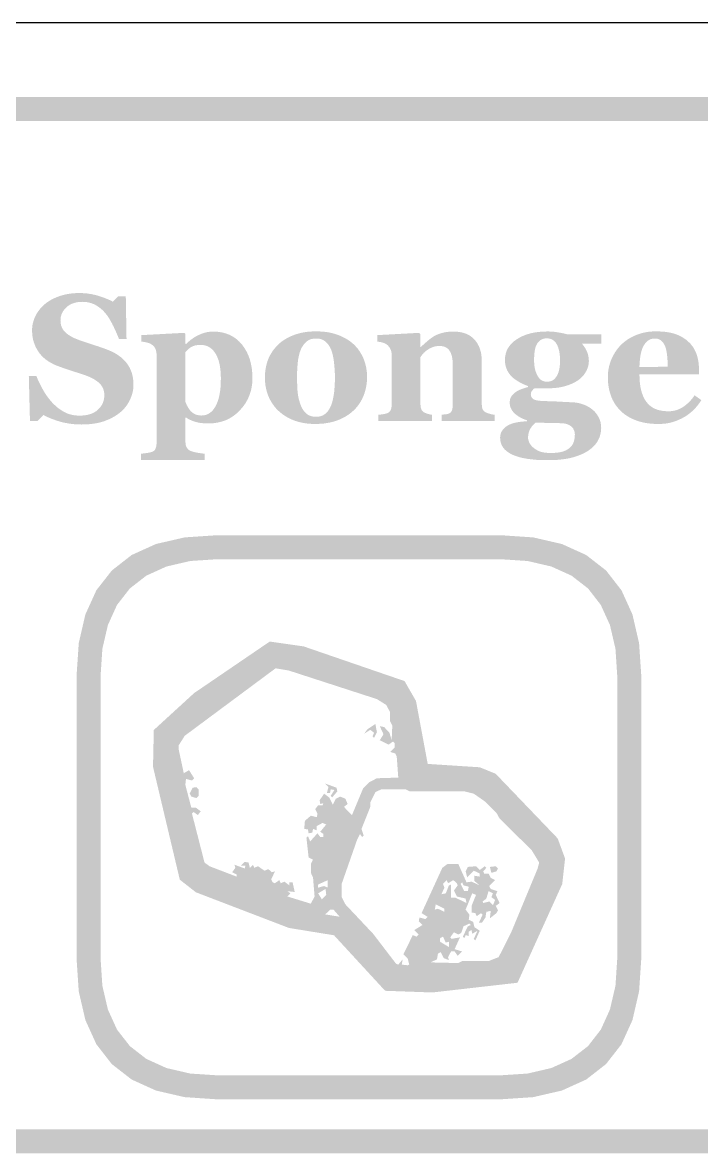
# Model space of a CAD drawing. Header units: millimetres. Extents: x 6 to 441, y 6 to 299.
# Drawn here: x 385.8 to 397.1, y 24.2 to 43.04 of the extents above; entities that cross this region are included whole.
import ezdxf

# ---------------------------------------------------------------- set-up
doc = ezdxf.new("R2010")
doc.units = ezdxf.units.MM
doc.layers.add('CUT', color=1, linetype='Continuous')
doc.layers.add('RASTER', color=7, linetype='Continuous')

msp = doc.modelspace()

# ---------------------------------------------------------------- hatches: boundary and pattern name
at = {"layer": 'RASTER'}
h = msp.add_hatch(color=7, dxfattribs=at)
h.paths.add_polyline_path([(350.2, 39.6), (350.234, 40.116), (350.338, 40.563), (350.509, 40.941), (350.75, 41.25), (351.059, 41.491), (351.438, 41.663), (351.884, 41.766), (352.4, 41.8), (409.6, 41.8), (410.116, 41.766), (410.563, 41.662), (410.941, 41.491), (411.25, 41.25), (411.491, 40.941), (411.663, 40.563), (411.766, 40.116), (411.8, 39.6), (411.8, 26.4), (411.766, 25.884), (411.662, 25.438), (411.491, 25.059), (411.25, 24.75), (410.941, 24.509), (410.563, 24.337), (410.116, 24.234), (409.6, 24.2), (352.4, 24.2), (351.884, 24.234), (351.438, 24.338), (351.059, 24.509), (350.75, 24.75), (350.509, 25.059), (350.338, 25.438), (350.234, 25.884), (350.2, 26.4)])
h.paths.add_polyline_path([(350.6, 39.6), (350.6, 26.4), (350.628, 25.978), (350.713, 25.612), (350.853, 25.303), (351.05, 25.05), (351.303, 24.853), (351.612, 24.713), (351.978, 24.628), (352.4, 24.6), (409.6, 24.6), (410.022, 24.628), (410.388, 24.713), (410.697, 24.853), (410.95, 25.05), (411.147, 25.303), (411.287, 25.612), (411.372, 25.978), (411.4, 26.4), (411.4, 39.6), (411.372, 40.022), (411.287, 40.388), (411.147, 40.697), (410.95, 40.95), (410.697, 41.147), (410.388, 41.287), (410.022, 41.372), (409.6, 41.4), (352.4, 41.4), (351.978, 41.372), (351.612, 41.287), (351.303, 41.147), (351.05, 40.95), (350.853, 40.697), (350.713, 40.388), (350.628, 40.022), (350.6, 39.6)], flags=0)
for points in [[(386.785, 36.344), (386.737, 36.345), (386.691, 36.347), (386.645, 36.351), (386.601, 36.356), (386.557, 36.363), (386.513, 36.371), (386.471, 36.38), (386.429, 36.391), (386.389, 36.403), (386.35, 36.416), (386.313, 36.429), (386.277, 36.442), (386.243, 36.457), (386.211, 36.471), (386.18, 36.487), (386.15, 36.503), (386.049, 36.4), (385.925, 36.4), (385.906, 37.151), (386.032, 37.151), (386.043, 37.125), (386.054, 37.097), (386.067, 37.07), (386.08, 37.042), (386.094, 37.013), (386.109, 36.984), (386.124, 36.955), (386.14, 36.926), (386.157, 36.897), (386.174, 36.868), (386.192, 36.84), (386.211, 36.813), (386.231, 36.787), (386.251, 36.762), (386.271, 36.737), (386.292, 36.713), (386.315, 36.69), (386.338, 36.667), (386.362, 36.645), (386.387, 36.624), (386.412, 36.605), (386.438, 36.587), (386.465, 36.57), (386.492, 36.554), (386.521, 36.539), (386.55, 36.527), (386.581, 36.516), (386.612, 36.508), (386.645, 36.501), (386.679, 36.496), (386.715, 36.493), (386.751, 36.492), (386.799, 36.494), (386.845, 36.498), (386.887, 36.506), (386.927, 36.517), (386.964, 36.53), (386.997, 36.547), (387.028, 36.567), (387.056, 36.59), (387.081, 36.615), (387.103, 36.642), (387.121, 36.67), (387.136, 36.7), (387.148, 36.731), (387.156, 36.764), (387.161, 36.799), (387.163, 36.835), (387.161, 36.865), (387.157, 36.893), (387.15, 36.921), (387.14, 36.947), (387.127, 36.972), (387.112, 36.996), (387.094, 37.018), (387.073, 37.039), (387.048, 37.06), (387.021, 37.079), (386.991, 37.098), (386.958, 37.116), (386.921, 37.134), (386.882, 37.151), (386.839, 37.167), (386.793, 37.182), (386.763, 37.192), (386.733, 37.202), (386.704, 37.211), (386.675, 37.22), (386.647, 37.229), (386.62, 37.238), (386.593, 37.247), (386.567, 37.255), (386.542, 37.264), (386.516, 37.272), (386.491, 37.281), (386.467, 37.29), (386.443, 37.298), (386.419, 37.307), (386.396, 37.316), (386.373, 37.324), (386.322, 37.346), (386.275, 37.371), (386.231, 37.397), (386.19, 37.426), (386.153, 37.457), (386.119, 37.49), (386.089, 37.525), (386.062, 37.563), (386.038, 37.602), (386.017, 37.643), (386, 37.685), (385.985, 37.728), (385.974, 37.771), (385.966, 37.817), (385.962, 37.863), (385.96, 37.91), (385.961, 37.941), (385.963, 37.97), (385.967, 38), (385.973, 38.029), (385.981, 38.059), (385.99, 38.087), (386, 38.116), (386.013, 38.144), (386.027, 38.172), (386.042, 38.199), (386.059, 38.225), (386.078, 38.25), (386.097, 38.275), (386.119, 38.299), (386.142, 38.323), (386.167, 38.345), (386.192, 38.366), (386.218, 38.385), (386.247, 38.404), (386.277, 38.421), (386.309, 38.438), (386.342, 38.453), (386.377, 38.468), (386.414, 38.482), (386.452, 38.494), (386.491, 38.505), (386.531, 38.514), (386.572, 38.521), (386.613, 38.527), (386.655, 38.531), (386.698, 38.533), (386.742, 38.534), (386.785, 38.534), (386.827, 38.531), (386.869, 38.528), (386.91, 38.522), (386.95, 38.516), (386.989, 38.507), (387.028, 38.498), (387.066, 38.487), (387.103, 38.475), (387.137, 38.463), (387.17, 38.451), (387.201, 38.439), (387.229, 38.427), (387.256, 38.415), (387.281, 38.403), (387.303, 38.391), (387.393, 38.479), (387.52, 38.479), (387.532, 37.77), (387.406, 37.77), (387.395, 37.798), (387.383, 37.827), (387.371, 37.856), (387.358, 37.885), (387.345, 37.914), (387.331, 37.944), (387.317, 37.974), (387.302, 38.003), (387.288, 38.032), (387.272, 38.06), (387.257, 38.087), (387.242, 38.113), (387.226, 38.137), (387.21, 38.16), (387.194, 38.181), (387.177, 38.202), (387.159, 38.222), (387.14, 38.242), (387.12, 38.261), (387.1, 38.278), (387.079, 38.295), (387.057, 38.31), (387.035, 38.324), (387.012, 38.337), (386.988, 38.349), (386.963, 38.359), (386.937, 38.368), (386.91, 38.375), (386.882, 38.381), (386.853, 38.385), (386.823, 38.387), (386.792, 38.388), (386.753, 38.386), (386.717, 38.382), (386.681, 38.375), (386.648, 38.365), (386.617, 38.353), (386.587, 38.338), (386.559, 38.319), (386.533, 38.298), (386.51, 38.275), (386.49, 38.251), (386.472, 38.225), (386.458, 38.198), (386.447, 38.17), (386.439, 38.141), (386.435, 38.11), (386.433, 38.077), (386.434, 38.047), (386.439, 38.018), (386.445, 37.99), (386.455, 37.964), (386.467, 37.939), (386.482, 37.916), (386.5, 37.894), (386.52, 37.874), (386.544, 37.854), (386.57, 37.835), (386.599, 37.817), (386.632, 37.799), (386.667, 37.782), (386.706, 37.766), (386.747, 37.75), (386.792, 37.734), (386.819, 37.725), (386.846, 37.716), (386.874, 37.707), (386.901, 37.698), (386.929, 37.689), (386.957, 37.68), (386.985, 37.67), (387.013, 37.661), (387.041, 37.652), (387.068, 37.643), (387.094, 37.634), (387.12, 37.625), (387.144, 37.617), (387.168, 37.608), (387.192, 37.599), (387.214, 37.591), (387.265, 37.569), (387.314, 37.546), (387.359, 37.521), (387.401, 37.493), (387.44, 37.464), (387.475, 37.433), (387.508, 37.4), (387.537, 37.365), (387.563, 37.327), (387.585, 37.288), (387.604, 37.247), (387.62, 37.203), (387.632, 37.157), (387.641, 37.109), (387.646, 37.059), (387.647, 37.006), (387.646, 36.973), (387.644, 36.94), (387.639, 36.907), (387.632, 36.874), (387.623, 36.841), (387.612, 36.809), (387.599, 36.777), (387.584, 36.746), (387.568, 36.715), (387.55, 36.685), (387.531, 36.657), (387.51, 36.63), (387.489, 36.605), (387.465, 36.581), (387.441, 36.558), (387.415, 36.536), (387.385, 36.514), (387.354, 36.493), (387.322, 36.473), (387.288, 36.455), (387.254, 36.437), (387.218, 36.422), (387.181, 36.407), (387.144, 36.394), (387.104, 36.382), (387.063, 36.372), (387.021, 36.364), (386.977, 36.357), (386.931, 36.351), (386.884, 36.347), (386.835, 36.345), (386.785, 36.344)], [(393.658, 36.4), (392.776, 36.4), (392.776, 36.507), (392.783, 36.508), (392.791, 36.508), (392.798, 36.509), (392.807, 36.51), (392.815, 36.511), (392.824, 36.512), (392.834, 36.513), (392.843, 36.514), (392.853, 36.515), (392.862, 36.517), (392.87, 36.518), (392.878, 36.52), (392.885, 36.522), (392.892, 36.524), (392.898, 36.526), (392.903, 36.529), (392.911, 36.533), (392.918, 36.538), (392.924, 36.543), (392.93, 36.549), (392.935, 36.555), (392.94, 36.561), (392.944, 36.568), (392.947, 36.576), (392.95, 36.584), (392.953, 36.593), (392.955, 36.603), (392.957, 36.614), (392.959, 36.626), (392.96, 36.638), (392.96, 36.652), (392.96, 36.667), (392.96, 37.352), (392.96, 37.388), (392.957, 37.422), (392.953, 37.454), (392.947, 37.483), (392.939, 37.51), (392.93, 37.535), (392.918, 37.557), (392.906, 37.577), (392.891, 37.595), (392.875, 37.61), (392.857, 37.623), (392.838, 37.634), (392.817, 37.642), (392.794, 37.648), (392.77, 37.651), (392.744, 37.652), (392.729, 37.652), (392.715, 37.651), (392.701, 37.65), (392.687, 37.648), (392.674, 37.646), (392.66, 37.643), (392.647, 37.639), (392.635, 37.635), (392.622, 37.63), (392.609, 37.625), (392.597, 37.619), (392.585, 37.613), (392.572, 37.607), (392.56, 37.599), (392.548, 37.592), (392.536, 37.584), (392.525, 37.576), (392.515, 37.569), (392.506, 37.561), (392.497, 37.554), (392.489, 37.546), (392.481, 37.539), (392.474, 37.531), (392.468, 37.524), (392.461, 37.516), (392.455, 37.509), (392.449, 37.501), (392.444, 37.495), (392.439, 37.488), (392.434, 37.482), (392.429, 37.475), (392.424, 37.469), (392.424, 36.683), (392.425, 36.67), (392.425, 36.658), (392.426, 36.647), (392.428, 36.636), (392.43, 36.625), (392.433, 36.615), (392.436, 36.606), (392.439, 36.597), (392.443, 36.589), (392.447, 36.581), (392.453, 36.574), (392.458, 36.567), (392.465, 36.561), (392.472, 36.555), (392.479, 36.55), (392.487, 36.545), (392.493, 36.542), (392.5, 36.539), (392.507, 36.536), (392.514, 36.533), (392.521, 36.53), (392.529, 36.527), (392.537, 36.524), (392.546, 36.522), (392.555, 36.519), (392.563, 36.517), (392.572, 36.515), (392.581, 36.513), (392.589, 36.511), (392.598, 36.509), (392.606, 36.508), (392.615, 36.507), (392.615, 36.4), (391.724, 36.4), (391.724, 36.507), (391.733, 36.508), (391.742, 36.509), (391.752, 36.509), (391.761, 36.51), (391.77, 36.511), (391.779, 36.513), (391.789, 36.514), (391.798, 36.515), (391.807, 36.516), (391.816, 36.518), (391.825, 36.519), (391.833, 36.521), (391.84, 36.523), (391.848, 36.525), (391.855, 36.527), (391.862, 36.529), (391.873, 36.533), (391.883, 36.538), (391.893, 36.543), (391.901, 36.549), (391.909, 36.556), (391.916, 36.563), (391.921, 36.571), (391.926, 36.579), (391.93, 36.587), (391.934, 36.597), (391.937, 36.607), (391.939, 36.618), (391.941, 36.629), (391.943, 36.641), (391.944, 36.653), (391.944, 36.667), (391.944, 37.519), (391.943, 37.53), (391.942, 37.542), (391.941, 37.553), (391.938, 37.564), (391.935, 37.575), (391.931, 37.586), (391.926, 37.597), (391.92, 37.608), (391.914, 37.619), (391.908, 37.629), (391.901, 37.639), (391.893, 37.648), (391.885, 37.657), (391.877, 37.665), (391.868, 37.673), (391.859, 37.68), (391.852, 37.685), (391.845, 37.689), (391.837, 37.693), (391.829, 37.696), (391.82, 37.7), (391.812, 37.703), (391.802, 37.707), (391.792, 37.71), (391.782, 37.712), (391.772, 37.715), (391.761, 37.717), (391.75, 37.719), (391.739, 37.721), (391.727, 37.723), (391.716, 37.724), (391.704, 37.726), (391.704, 37.833), (392.402, 37.871), (392.424, 37.849), (392.424, 37.636), (392.43, 37.636), (392.441, 37.646), (392.452, 37.656), (392.463, 37.666), (392.476, 37.677), (392.488, 37.688), (392.502, 37.699), (392.515, 37.712), (392.53, 37.724), (392.544, 37.737), (392.559, 37.749), (392.572, 37.76), (392.586, 37.771), (392.6, 37.781), (392.613, 37.79), (392.626, 37.799), (392.638, 37.808), (392.652, 37.816), (392.667, 37.825), (392.684, 37.833), (392.701, 37.84), (392.719, 37.848), (392.738, 37.855), (392.759, 37.861), (392.78, 37.868), (392.802, 37.874), (392.825, 37.879), (392.848, 37.883), (392.871, 37.886), (392.895, 37.889), (392.919, 37.891), (392.943, 37.892), (392.968, 37.893), (393.026, 37.891), (393.08, 37.884), (393.13, 37.874), (393.177, 37.859), (393.22, 37.84), (393.259, 37.816), (393.294, 37.789), (393.326, 37.757), (393.354, 37.722), (393.378, 37.684), (393.399, 37.643), (393.415, 37.6), (393.429, 37.553), (393.438, 37.504), (393.443, 37.452), (393.445, 37.398), (393.445, 36.68), (393.446, 36.667), (393.446, 36.654), (393.448, 36.642), (393.449, 36.631), (393.452, 36.621), (393.454, 36.611), (393.458, 36.602), (393.461, 36.593), (393.466, 36.586), (393.471, 36.578), (393.477, 36.571), (393.484, 36.564), (393.492, 36.558), (393.501, 36.552), (393.511, 36.547), (393.521, 36.542), (393.528, 36.54), (393.534, 36.537), (393.541, 36.534), (393.548, 36.532), (393.555, 36.529), (393.563, 36.527), (393.571, 36.524), (393.579, 36.522), (393.588, 36.519), (393.597, 36.517), (393.607, 36.515), (393.616, 36.513), (393.626, 36.511), (393.636, 36.509), (393.647, 36.508), (393.658, 36.507)]]:
    msp.add_hatch(color=7, dxfattribs=at).paths.add_polyline_path(points)
h = msp.add_hatch(color=7, dxfattribs=at)
h.paths.add_polyline_path([(389.628, 37.113), (389.625, 37.037), (389.615, 36.964), (389.599, 36.894), (389.576, 36.826), (389.547, 36.761), (389.512, 36.699), (389.47, 36.64), (389.421, 36.583), (389.368, 36.531), (389.311, 36.486), (389.251, 36.448), (389.187, 36.417), (389.12, 36.393), (389.05, 36.376), (388.976, 36.365), (388.898, 36.362), (388.864, 36.362), (388.831, 36.364), (388.8, 36.366), (388.771, 36.369), (388.743, 36.373), (388.717, 36.378), (388.693, 36.384), (388.67, 36.39), (388.648, 36.398), (388.628, 36.406), (388.608, 36.414), (388.59, 36.422), (388.572, 36.431), (388.555, 36.44), (388.54, 36.45), (388.525, 36.46), (388.513, 36.46), (388.513, 36.048), (388.514, 36.036), (388.515, 36.024), (388.516, 36.012), (388.519, 36), (388.522, 35.99), (388.526, 35.979), (388.531, 35.969), (388.536, 35.959), (388.542, 35.95), (388.548, 35.941), (388.555, 35.933), (388.563, 35.926), (388.571, 35.919), (388.58, 35.913), (388.59, 35.908), (388.6, 35.903), (388.61, 35.899), (388.621, 35.896), (388.634, 35.892), (388.647, 35.888), (388.662, 35.884), (388.677, 35.881), (388.694, 35.877), (388.712, 35.874), (388.729, 35.871), (388.746, 35.868), (388.763, 35.866), (388.778, 35.864), (388.793, 35.862), (388.807, 35.86), (388.82, 35.859), (388.833, 35.858), (388.833, 35.75), (387.775, 35.75), (387.775, 35.858), (387.784, 35.859), (387.794, 35.86), (387.805, 35.861), (387.816, 35.862), (387.828, 35.864), (387.841, 35.865), (387.854, 35.867), (387.867, 35.869), (387.881, 35.871), (387.893, 35.873), (387.905, 35.875), (387.916, 35.877), (387.926, 35.879), (387.935, 35.881), (387.943, 35.884), (387.951, 35.886), (387.962, 35.89), (387.972, 35.895), (387.982, 35.901), (387.99, 35.908), (387.998, 35.915), (388.004, 35.923), (388.01, 35.931), (388.014, 35.941), (388.018, 35.951), (388.022, 35.961), (388.025, 35.971), (388.027, 35.982), (388.029, 35.994), (388.03, 36.005), (388.031, 36.017), (388.031, 36.029), (388.031, 37.528), (388.03, 37.54), (388.028, 37.551), (388.026, 37.563), (388.023, 37.573), (388.02, 37.584), (388.017, 37.594), (388.013, 37.604), (388.009, 37.613), (388.004, 37.622), (387.998, 37.631), (387.992, 37.639), (387.985, 37.647), (387.977, 37.655), (387.969, 37.663), (387.96, 37.67), (387.951, 37.677), (387.943, 37.682), (387.935, 37.686), (387.926, 37.691), (387.917, 37.695), (387.907, 37.699), (387.896, 37.702), (387.885, 37.706), (387.873, 37.709), (387.861, 37.712), (387.849, 37.715), (387.837, 37.717), (387.825, 37.719), (387.813, 37.721), (387.801, 37.723), (387.79, 37.724), (387.778, 37.726), (387.778, 37.833), (388.491, 37.871), (388.513, 37.852), (388.513, 37.689), (388.525, 37.686), (388.549, 37.71), (388.575, 37.732), (388.6, 37.754), (388.627, 37.773), (388.654, 37.792), (388.682, 37.809), (388.71, 37.824), (388.74, 37.838), (388.769, 37.851), (388.798, 37.862), (388.828, 37.872), (388.857, 37.879), (388.886, 37.885), (388.915, 37.889), (388.944, 37.892), (388.973, 37.893), (389.047, 37.889), (389.117, 37.879), (389.183, 37.862), (389.245, 37.839), (389.302, 37.809), (389.356, 37.772), (389.406, 37.728), (389.452, 37.678), (389.493, 37.622), (389.529, 37.562), (389.559, 37.498), (389.584, 37.43), (389.603, 37.357), (389.617, 37.28), (389.625, 37.199), (389.628, 37.113)])
h.paths.add_polyline_path([(389.102, 37.108), (389.102, 37.135), (389.101, 37.162), (389.1, 37.189), (389.098, 37.215), (389.096, 37.241), (389.093, 37.267), (389.09, 37.292), (389.086, 37.318), (389.082, 37.342), (389.076, 37.367), (389.07, 37.39), (389.064, 37.413), (389.056, 37.435), (389.048, 37.456), (389.039, 37.477), (389.029, 37.497), (389.019, 37.516), (389.007, 37.535), (388.996, 37.552), (388.983, 37.568), (388.969, 37.583), (388.955, 37.598), (388.94, 37.611), (388.924, 37.623), (388.907, 37.634), (388.89, 37.644), (388.871, 37.652), (388.852, 37.658), (388.831, 37.663), (388.81, 37.667), (388.788, 37.669), (388.765, 37.67), (388.742, 37.67), (388.72, 37.668), (388.699, 37.665), (388.679, 37.662), (388.661, 37.657), (388.644, 37.651), (388.628, 37.645), (388.613, 37.637), (388.599, 37.629), (388.585, 37.619), (388.572, 37.61), (388.559, 37.599), (388.547, 37.588), (388.535, 37.576), (388.524, 37.564), (388.513, 37.551), (388.513, 36.721), (388.516, 36.713), (388.519, 36.705), (388.522, 36.696), (388.526, 36.687), (388.53, 36.678), (388.535, 36.667), (388.541, 36.657), (388.547, 36.645), (388.553, 36.634), (388.559, 36.623), (388.566, 36.613), (388.572, 36.604), (388.578, 36.595), (388.584, 36.586), (388.59, 36.579), (388.597, 36.571), (388.606, 36.562), (388.616, 36.553), (388.626, 36.545), (388.636, 36.537), (388.646, 36.53), (388.657, 36.524), (388.669, 36.518), (388.68, 36.513), (388.692, 36.508), (388.704, 36.504), (388.717, 36.501), (388.729, 36.499), (388.742, 36.496), (388.755, 36.495), (388.769, 36.494), (388.783, 36.494), (388.818, 36.496), (388.852, 36.504), (388.883, 36.516), (388.913, 36.533), (388.941, 36.555), (388.968, 36.582), (388.992, 36.613), (389.015, 36.65), (389.035, 36.691), (389.053, 36.737), (389.068, 36.787), (389.08, 36.842), (389.09, 36.902), (389.097, 36.966), (389.101, 37.034), (389.102, 37.108)], flags=0)
h = msp.add_hatch(color=7, dxfattribs=at)
h.paths.add_polyline_path([(391.313, 37.68), (391.339, 37.654), (391.363, 37.627), (391.387, 37.599), (391.408, 37.569), (391.428, 37.538), (391.446, 37.506), (391.463, 37.473), (391.478, 37.439), (391.491, 37.403), (391.503, 37.367), (391.513, 37.33), (391.521, 37.292), (391.527, 37.254), (391.532, 37.214), (391.534, 37.175), (391.535, 37.134), (391.534, 37.094), (391.532, 37.054), (391.527, 37.015), (391.521, 36.976), (391.513, 36.938), (391.503, 36.9), (391.492, 36.863), (391.479, 36.827), (391.464, 36.792), (391.447, 36.757), (391.429, 36.725), (391.409, 36.693), (391.388, 36.663), (391.365, 36.634), (391.34, 36.606), (391.314, 36.58), (391.284, 36.554), (391.253, 36.528), (391.221, 36.505), (391.187, 36.483), (391.152, 36.463), (391.115, 36.444), (391.077, 36.427), (391.038, 36.412), (390.997, 36.398), (390.955, 36.386), (390.911, 36.376), (390.866, 36.368), (390.819, 36.361), (390.771, 36.357), (390.722, 36.354), (390.671, 36.353), (390.627, 36.354), (390.583, 36.356), (390.541, 36.36), (390.499, 36.366), (390.459, 36.373), (390.419, 36.382), (390.38, 36.392), (390.342, 36.404), (390.305, 36.418), (390.269, 36.433), (390.234, 36.45), (390.201, 36.468), (390.168, 36.489), (390.136, 36.51), (390.106, 36.533), (390.076, 36.558), (390.049, 36.583), (390.023, 36.61), (389.999, 36.638), (389.977, 36.668), (389.955, 36.699), (389.936, 36.731), (389.917, 36.765), (389.9, 36.801), (389.885, 36.837), (389.872, 36.875), (389.861, 36.914), (389.852, 36.954), (389.845, 36.994), (389.84, 37.036), (389.837, 37.079), (389.836, 37.124), (389.837, 37.167), (389.839, 37.209), (389.844, 37.25), (389.85, 37.29), (389.858, 37.328), (389.868, 37.365), (389.879, 37.402), (389.892, 37.436), (389.907, 37.47), (389.924, 37.503), (389.943, 37.535), (389.963, 37.566), (389.985, 37.596), (390.009, 37.625), (390.034, 37.653), (390.062, 37.68), (390.089, 37.705), (390.119, 37.729), (390.15, 37.751), (390.183, 37.771), (390.217, 37.79), (390.253, 37.808), (390.29, 37.824), (390.329, 37.839), (390.369, 37.852), (390.411, 37.864), (390.453, 37.874), (390.497, 37.882), (390.542, 37.888), (390.588, 37.892), (390.636, 37.895), (390.684, 37.896), (390.735, 37.895), (390.784, 37.892), (390.831, 37.888), (390.877, 37.882), (390.921, 37.874), (390.964, 37.864), (391.005, 37.852), (391.045, 37.839), (391.083, 37.824), (391.12, 37.808), (391.156, 37.79), (391.19, 37.771), (391.223, 37.751), (391.254, 37.729), (391.284, 37.705), (391.313, 37.68)])
h.paths.add_polyline_path([(390.938, 36.665), (390.945, 36.686), (390.953, 36.708), (390.959, 36.732), (390.966, 36.756), (390.971, 36.781), (390.976, 36.808), (390.981, 36.836), (390.985, 36.864), (390.989, 36.894), (390.992, 36.925), (390.994, 36.958), (390.997, 36.991), (390.998, 37.026), (391, 37.062), (391, 37.099), (391, 37.137), (391, 37.163), (391, 37.19), (390.998, 37.218), (390.997, 37.247), (390.995, 37.276), (390.992, 37.307), (390.989, 37.339), (390.986, 37.371), (390.982, 37.403), (390.978, 37.434), (390.973, 37.462), (390.968, 37.489), (390.962, 37.514), (390.956, 37.538), (390.949, 37.559), (390.942, 37.579), (390.933, 37.602), (390.923, 37.623), (390.912, 37.643), (390.9, 37.662), (390.887, 37.679), (390.874, 37.695), (390.86, 37.71), (390.844, 37.724), (390.828, 37.737), (390.811, 37.747), (390.793, 37.756), (390.774, 37.764), (390.754, 37.77), (390.733, 37.774), (390.71, 37.776), (390.687, 37.777), (390.662, 37.776), (390.638, 37.773), (390.615, 37.769), (390.593, 37.763), (390.573, 37.755), (390.554, 37.745), (390.537, 37.733), (390.521, 37.72), (390.506, 37.705), (390.491, 37.689), (390.478, 37.672), (390.466, 37.654), (390.454, 37.635), (390.443, 37.615), (390.434, 37.594), (390.425, 37.572), (390.417, 37.551), (390.411, 37.528), (390.404, 37.505), (390.399, 37.481), (390.394, 37.456), (390.389, 37.431), (390.386, 37.404), (390.382, 37.376), (390.38, 37.348), (390.377, 37.32), (390.375, 37.291), (390.374, 37.262), (390.372, 37.233), (390.371, 37.203), (390.371, 37.173), (390.371, 37.143), (390.371, 37.104), (390.371, 37.066), (390.372, 37.031), (390.373, 36.997), (390.375, 36.965), (390.376, 36.934), (390.378, 36.905), (390.381, 36.878), (390.384, 36.852), (390.388, 36.826), (390.393, 36.8), (390.398, 36.773), (390.405, 36.747), (390.413, 36.721), (390.421, 36.694), (390.431, 36.668), (390.44, 36.646), (390.449, 36.625), (390.46, 36.605), (390.472, 36.587), (390.484, 36.569), (390.498, 36.553), (390.512, 36.538), (390.527, 36.525), (390.544, 36.512), (390.561, 36.501), (390.579, 36.492), (390.599, 36.485), (390.619, 36.479), (390.641, 36.475), (390.663, 36.473), (390.687, 36.472), (390.709, 36.473), (390.729, 36.475), (390.749, 36.479), (390.769, 36.484), (390.787, 36.491), (390.805, 36.499), (390.822, 36.509), (390.838, 36.521), (390.853, 36.534), (390.868, 36.548), (390.881, 36.564), (390.894, 36.581), (390.906, 36.6), (390.918, 36.62), (390.928, 36.642), (390.938, 36.665)], flags=0)
h = msp.add_hatch(color=7, dxfattribs=at)
h.paths.add_polyline_path([(395.435, 37.689), (395.112, 37.689), (395.126, 37.673), (395.139, 37.656), (395.151, 37.64), (395.162, 37.623), (395.173, 37.606), (395.182, 37.588), (395.19, 37.571), (395.198, 37.553), (395.205, 37.535), (395.21, 37.517), (395.215, 37.498), (395.219, 37.48), (395.223, 37.461), (395.225, 37.442), (395.226, 37.423), (395.227, 37.403), (395.226, 37.378), (395.223, 37.354), (395.219, 37.329), (395.213, 37.305), (395.205, 37.282), (395.196, 37.259), (395.185, 37.236), (395.172, 37.214), (395.158, 37.192), (395.143, 37.171), (395.127, 37.152), (395.11, 37.133), (395.091, 37.116), (395.072, 37.099), (395.052, 37.084), (395.03, 37.069), (395.007, 37.056), (394.984, 37.042), (394.959, 37.03), (394.933, 37.019), (394.907, 37.008), (394.879, 36.998), (394.85, 36.989), (394.821, 36.98), (394.79, 36.973), (394.759, 36.966), (394.728, 36.96), (394.696, 36.956), (394.663, 36.952), (394.629, 36.95), (394.595, 36.948), (394.56, 36.948), (394.321, 36.948), (394.317, 36.944), (394.312, 36.94), (394.308, 36.936), (394.303, 36.931), (394.298, 36.925), (394.293, 36.919), (394.288, 36.913), (394.282, 36.906), (394.277, 36.899), (394.273, 36.892), (394.27, 36.885), (394.267, 36.878), (394.264, 36.871), (394.263, 36.864), (394.262, 36.858), (394.261, 36.851), (394.262, 36.836), (394.264, 36.821), (394.268, 36.808), (394.274, 36.797), (394.281, 36.786), (394.29, 36.777), (394.3, 36.769), (394.313, 36.762), (394.327, 36.756), (394.343, 36.751), (394.363, 36.746), (394.385, 36.742), (394.409, 36.739), (394.436, 36.737), (394.466, 36.735), (394.499, 36.734), (394.532, 36.733), (394.565, 36.732), (394.599, 36.731), (394.633, 36.73), (394.666, 36.728), (394.7, 36.727), (394.734, 36.725), (394.768, 36.723), (394.801, 36.721), (394.831, 36.719), (394.859, 36.718), (394.885, 36.717), (394.908, 36.716), (394.929, 36.715), (394.947, 36.714), (394.963, 36.713), (394.984, 36.712), (395.005, 36.71), (395.026, 36.707), (395.047, 36.703), (395.069, 36.698), (395.09, 36.692), (395.11, 36.686), (395.131, 36.679), (395.152, 36.671), (395.172, 36.663), (395.191, 36.654), (395.209, 36.644), (395.227, 36.634), (395.244, 36.624), (395.261, 36.612), (395.276, 36.601), (395.293, 36.587), (395.309, 36.573), (395.324, 36.558), (395.338, 36.542), (395.351, 36.525), (395.364, 36.508), (395.376, 36.489), (395.388, 36.47), (395.398, 36.449), (395.407, 36.428), (395.414, 36.406), (395.421, 36.384), (395.425, 36.36), (395.429, 36.336), (395.431, 36.311), (395.432, 36.286), (395.431, 36.258), (395.428, 36.231), (395.424, 36.204), (395.418, 36.178), (395.411, 36.152), (395.402, 36.126), (395.391, 36.101), (395.378, 36.076), (395.364, 36.052), (395.348, 36.029), (395.33, 36.006), (395.311, 35.985), (395.289, 35.964), (395.266, 35.944), (395.241, 35.925), (395.215, 35.906), (395.185, 35.888), (395.154, 35.871), (395.122, 35.855), (395.088, 35.84), (395.052, 35.826), (395.015, 35.813), (394.977, 35.801), (394.937, 35.791), (394.896, 35.781), (394.852, 35.773), (394.805, 35.766), (394.756, 35.76), (394.705, 35.755), (394.651, 35.752), (394.595, 35.75), (394.537, 35.75), (394.443, 35.751), (394.356, 35.755), (394.274, 35.763), (394.198, 35.773), (394.127, 35.786), (394.063, 35.802), (394.004, 35.821), (393.951, 35.843), (393.904, 35.868), (393.863, 35.896), (393.828, 35.927), (393.8, 35.961), (393.778, 35.997), (393.763, 36.037), (393.753, 36.079), (393.75, 36.125), (393.752, 36.153), (393.757, 36.18), (393.765, 36.206), (393.777, 36.23), (393.792, 36.253), (393.811, 36.275), (393.833, 36.296), (393.858, 36.315), (393.887, 36.333), (393.92, 36.348), (393.957, 36.362), (393.997, 36.373), (394.041, 36.382), (394.089, 36.389), (394.14, 36.394), (394.195, 36.397), (394.195, 36.415), (394.163, 36.426), (394.132, 36.439), (394.103, 36.453), (394.075, 36.468), (394.05, 36.483), (394.027, 36.5), (394.005, 36.517), (393.985, 36.535), (393.967, 36.555), (393.952, 36.575), (393.939, 36.595), (393.929, 36.617), (393.92, 36.639), (393.914, 36.662), (393.911, 36.686), (393.91, 36.711), (393.91, 36.726), (393.912, 36.74), (393.914, 36.754), (393.917, 36.767), (393.921, 36.78), (393.927, 36.792), (393.933, 36.804), (393.94, 36.815), (393.947, 36.825), (393.956, 36.835), (393.965, 36.845), (393.974, 36.854), (393.984, 36.864), (393.994, 36.873), (394.005, 36.881), (394.017, 36.889), (394.027, 36.896), (394.038, 36.903), (394.05, 36.909), (394.062, 36.915), (394.075, 36.921), (394.088, 36.926), (394.102, 36.932), (394.116, 36.937), (394.131, 36.942), (394.144, 36.946), (394.157, 36.951), (394.17, 36.955), (394.182, 36.958), (394.193, 36.962), (394.204, 36.965), (394.214, 36.968), (394.214, 36.984), (394.167, 37.003), (394.122, 37.023), (394.081, 37.044), (394.043, 37.066), (394.008, 37.089), (393.977, 37.112), (393.948, 37.137), (393.924, 37.163), (393.902, 37.19), (393.883, 37.219), (393.867, 37.249), (393.854, 37.28), (393.844, 37.313), (393.836, 37.348), (393.832, 37.384), (393.831, 37.421), (393.834, 37.473), (393.843, 37.523), (393.858, 37.57), (393.88, 37.615), (393.908, 37.656), (393.942, 37.695), (393.983, 37.732), (394.029, 37.765), (394.08, 37.795), (394.135, 37.822), (394.193, 37.844), (394.254, 37.862), (394.319, 37.876), (394.387, 37.886), (394.458, 37.892), (394.532, 37.894), (394.557, 37.894), (394.582, 37.893), (394.606, 37.892), (394.63, 37.89), (394.654, 37.888), (394.678, 37.885), (394.701, 37.881), (394.725, 37.877), (394.747, 37.873), (394.769, 37.869), (394.788, 37.865), (394.807, 37.861), (394.824, 37.858), (394.839, 37.854), (394.853, 37.851), (394.866, 37.847), (395.435, 37.847)])
h.paths.add_polyline_path([(394.748, 37.409), (394.747, 37.451), (394.744, 37.49), (394.74, 37.528), (394.734, 37.563), (394.726, 37.595), (394.717, 37.626), (394.706, 37.654), (394.693, 37.68), (394.679, 37.704), (394.663, 37.724), (394.644, 37.741), (394.625, 37.755), (394.603, 37.766), (394.579, 37.774), (394.554, 37.778), (394.526, 37.78), (394.512, 37.779), (394.499, 37.778), (394.486, 37.776), (394.473, 37.773), (394.461, 37.769), (394.449, 37.765), (394.438, 37.759), (394.427, 37.753), (394.416, 37.746), (394.407, 37.738), (394.397, 37.729), (394.388, 37.72), (394.38, 37.709), (394.372, 37.699), (394.365, 37.687), (394.358, 37.674), (394.352, 37.662), (394.346, 37.648), (394.341, 37.635), (394.337, 37.62), (394.333, 37.606), (394.33, 37.59), (394.327, 37.574), (394.324, 37.558), (394.322, 37.541), (394.32, 37.524), (394.319, 37.507), (394.318, 37.49), (394.317, 37.473), (394.316, 37.456), (394.316, 37.439), (394.315, 37.421), (394.316, 37.382), (394.319, 37.345), (394.323, 37.309), (394.329, 37.276), (394.337, 37.244), (394.347, 37.214), (394.358, 37.185), (394.371, 37.159), (394.386, 37.135), (394.402, 37.114), (394.419, 37.096), (394.438, 37.082), (394.459, 37.071), (394.481, 37.063), (394.504, 37.058), (394.529, 37.056), (394.555, 37.058), (394.579, 37.062), (394.601, 37.069), (394.622, 37.079), (394.642, 37.092), (394.66, 37.108), (394.676, 37.127), (394.691, 37.149), (394.704, 37.173), (394.716, 37.199), (394.726, 37.228), (394.733, 37.26), (394.74, 37.294), (394.744, 37.33), (394.747, 37.368), (394.748, 37.409)], flags=0)
h.paths.add_polyline_path([(394.994, 36.179), (394.993, 36.191), (394.992, 36.204), (394.99, 36.216), (394.987, 36.228), (394.983, 36.241), (394.978, 36.253), (394.972, 36.265), (394.966, 36.278), (394.958, 36.29), (394.948, 36.301), (394.935, 36.312), (394.921, 36.322), (394.904, 36.332), (394.885, 36.341), (394.864, 36.35), (394.841, 36.358), (394.827, 36.36), (394.811, 36.362), (394.792, 36.363), (394.772, 36.365), (394.749, 36.366), (394.724, 36.367), (394.697, 36.368), (394.668, 36.369), (394.636, 36.37), (394.602, 36.371), (394.564, 36.371), (394.524, 36.371), (394.481, 36.372), (394.436, 36.372), (394.387, 36.372), (394.336, 36.372), (394.323, 36.361), (394.311, 36.349), (394.3, 36.337), (394.289, 36.324), (394.278, 36.311), (394.269, 36.297), (394.259, 36.283), (394.25, 36.268), (394.242, 36.253), (394.235, 36.237), (394.229, 36.22), (394.224, 36.202), (394.221, 36.183), (394.218, 36.164), (394.216, 36.144), (394.216, 36.123), (394.216, 36.114), (394.217, 36.104), (394.219, 36.095), (394.221, 36.085), (394.224, 36.075), (394.227, 36.064), (394.232, 36.053), (394.236, 36.043), (394.242, 36.032), (394.248, 36.021), (394.255, 36.01), (394.263, 36), (394.271, 35.99), (394.28, 35.98), (394.29, 35.97), (394.301, 35.961), (394.314, 35.95), (394.327, 35.94), (394.341, 35.931), (394.355, 35.923), (394.369, 35.915), (394.384, 35.907), (394.399, 35.9), (394.415, 35.894), (394.432, 35.888), (394.451, 35.883), (394.471, 35.879), (394.494, 35.876), (394.519, 35.873), (394.546, 35.871), (394.575, 35.87), (394.605, 35.87), (394.651, 35.871), (394.694, 35.874), (394.735, 35.88), (394.772, 35.888), (394.807, 35.898), (394.839, 35.911), (394.868, 35.926), (394.894, 35.943), (394.917, 35.963), (394.938, 35.985), (394.955, 36.01), (394.969, 36.039), (394.98, 36.069), (394.987, 36.103), (394.992, 36.14), (394.994, 36.179)], flags=0)
h = msp.add_hatch(color=7, dxfattribs=at)
h.paths.add_polyline_path([(397.099, 36.75), (397.085, 36.729), (397.072, 36.709), (397.057, 36.689), (397.042, 36.669), (397.026, 36.649), (397.01, 36.63), (396.993, 36.611), (396.975, 36.593), (396.956, 36.574), (396.937, 36.557), (396.918, 36.54), (396.897, 36.524), (396.876, 36.508), (396.855, 36.494), (396.833, 36.479), (396.81, 36.466), (396.785, 36.452), (396.761, 36.44), (396.736, 36.428), (396.711, 36.417), (396.687, 36.407), (396.662, 36.398), (396.637, 36.389), (396.612, 36.382), (396.586, 36.375), (396.56, 36.369), (396.532, 36.364), (396.504, 36.36), (396.474, 36.357), (396.444, 36.355), (396.413, 36.354), (396.381, 36.353), (396.328, 36.354), (396.276, 36.357), (396.227, 36.362), (396.179, 36.369), (396.133, 36.377), (396.089, 36.388), (396.047, 36.4), (396.007, 36.415), (395.968, 36.431), (395.931, 36.448), (395.896, 36.467), (395.863, 36.487), (395.831, 36.508), (395.801, 36.531), (395.773, 36.555), (395.747, 36.58), (395.722, 36.607), (395.699, 36.635), (395.677, 36.663), (395.657, 36.694), (395.639, 36.725), (395.622, 36.757), (395.607, 36.791), (395.594, 36.826), (395.582, 36.861), (395.571, 36.898), (395.563, 36.935), (395.556, 36.973), (395.55, 37.012), (395.546, 37.051), (395.544, 37.091), (395.543, 37.132), (395.544, 37.17), (395.546, 37.206), (395.551, 37.243), (395.557, 37.279), (395.564, 37.314), (395.574, 37.35), (395.585, 37.384), (395.598, 37.419), (395.612, 37.453), (395.628, 37.485), (395.646, 37.517), (395.664, 37.548), (395.685, 37.578), (395.706, 37.607), (395.729, 37.635), (395.754, 37.663), (395.78, 37.688), (395.807, 37.712), (395.836, 37.735), (395.867, 37.757), (395.899, 37.777), (395.933, 37.796), (395.968, 37.814), (396.005, 37.831), (396.044, 37.846), (396.083, 37.859), (396.124, 37.87), (396.166, 37.879), (396.209, 37.887), (396.253, 37.892), (396.298, 37.895), (396.344, 37.896), (396.394, 37.895), (396.442, 37.892), (396.488, 37.889), (396.531, 37.883), (396.572, 37.876), (396.611, 37.868), (396.647, 37.857), (396.681, 37.846), (396.713, 37.833), (396.744, 37.819), (396.774, 37.803), (396.802, 37.786), (396.828, 37.769), (396.853, 37.75), (396.877, 37.729), (396.899, 37.708), (396.92, 37.687), (396.938, 37.664), (396.956, 37.641), (396.972, 37.617), (396.986, 37.592), (396.999, 37.566), (397.011, 37.539), (397.021, 37.511), (397.03, 37.483), (397.038, 37.454), (397.044, 37.424), (397.05, 37.395), (397.054, 37.365), (397.057, 37.335), (397.058, 37.304), (397.059, 37.273), (397.059, 37.178), (396.069, 37.178), (396.071, 37.105), (396.076, 37.037), (396.085, 36.973), (396.098, 36.913), (396.114, 36.859), (396.134, 36.808), (396.157, 36.762), (396.185, 36.721), (396.216, 36.684), (396.251, 36.652), (396.291, 36.625), (396.334, 36.603), (396.382, 36.586), (396.435, 36.574), (396.491, 36.567), (396.552, 36.564), (396.586, 36.565), (396.619, 36.569), (396.652, 36.575), (396.683, 36.583), (396.713, 36.594), (396.743, 36.606), (396.772, 36.622), (396.8, 36.64), (396.827, 36.659), (396.853, 36.68), (396.878, 36.702), (396.902, 36.725), (396.925, 36.75), (396.946, 36.775), (396.967, 36.802), (396.987, 36.831)])
h.paths.add_polyline_path([(396.539, 37.307), (396.539, 37.329), (396.539, 37.351), (396.538, 37.373), (396.537, 37.396), (396.536, 37.418), (396.534, 37.441), (396.532, 37.464), (396.53, 37.487), (396.528, 37.509), (396.525, 37.531), (396.522, 37.551), (396.518, 37.571), (396.514, 37.589), (396.51, 37.606), (396.505, 37.623), (396.5, 37.638), (396.493, 37.654), (396.486, 37.67), (396.478, 37.685), (396.47, 37.698), (396.461, 37.711), (396.452, 37.722), (396.442, 37.732), (396.431, 37.742), (396.42, 37.75), (396.408, 37.757), (396.396, 37.763), (396.383, 37.768), (396.369, 37.772), (396.354, 37.775), (396.338, 37.776), (396.322, 37.777), (396.295, 37.775), (396.269, 37.77), (396.244, 37.761), (396.221, 37.748), (396.199, 37.732), (396.179, 37.713), (396.16, 37.689), (396.142, 37.663), (396.126, 37.632), (396.112, 37.597), (396.1, 37.558), (396.09, 37.515), (396.082, 37.468), (396.076, 37.416), (396.071, 37.361), (396.069, 37.301)], flags=0)
h = msp.add_hatch(color=7, dxfattribs=at)
h.paths.add_polyline_path([(386.7, 32.15), (386.737, 32.701), (386.847, 33.178), (387.03, 33.582), (387.288, 33.912), (387.618, 34.17), (388.022, 34.353), (388.499, 34.463), (389.05, 34.5), (393.75, 34.5), (394.301, 34.463), (394.778, 34.353), (395.182, 34.17), (395.513, 33.912), (395.77, 33.582), (395.953, 33.178), (396.063, 32.701), (396.1, 32.15), (396.1, 27.45), (396.063, 26.899), (395.953, 26.422), (395.77, 26.018), (395.513, 25.688), (395.182, 25.43), (394.778, 25.247), (394.301, 25.137), (393.75, 25.1), (389.05, 25.1), (388.499, 25.137), (388.022, 25.247), (387.618, 25.43), (387.287, 25.688), (387.03, 26.018), (386.847, 26.422), (386.737, 26.899), (386.7, 27.45)])
h.paths.add_polyline_path([(387.1, 32.15), (387.1, 27.45), (387.13, 26.993), (387.222, 26.597), (387.374, 26.262), (387.588, 25.987), (387.862, 25.774), (388.197, 25.622), (388.593, 25.53), (389.05, 25.5), (393.75, 25.5), (394.207, 25.53), (394.603, 25.622), (394.938, 25.774), (395.213, 25.987), (395.426, 26.262), (395.578, 26.597), (395.67, 26.993), (395.7, 27.45), (395.7, 32.15), (395.67, 32.607), (395.578, 33.003), (395.426, 33.338), (395.213, 33.613), (394.938, 33.826), (394.603, 33.978), (394.207, 34.07), (393.75, 34.1), (389.05, 34.1), (388.593, 34.07), (388.197, 33.978), (387.862, 33.826), (387.588, 33.613), (387.374, 33.338), (387.222, 33.003), (387.13, 32.607), (387.1, 32.15)], flags=0)
h = msp.add_hatch(color=7, dxfattribs=at)
h.paths.add_polyline_path([(389.916, 32.728), (390.48, 32.647), (392.16, 32.069), (392.35, 31.737), (392.545, 30.689), (393.41, 30.633), (393.675, 30.526), (394.708, 29.448), (394.831, 29.113), (394.784, 28.688), (394.04, 27.043), (392.622, 26.881), (391.836, 26.909), (390.985, 27.834), (390.235, 27.956), (388.687, 28.55), (388.419, 28.76), (387.973, 30.641), (387.986, 31.254), (388.657, 31.869)])
h.paths.add_polyline_path([(389.994, 32.393), (388.856, 31.618), (388.303, 31.111), (388.294, 30.676), (388.705, 28.943), (388.847, 28.831), (390.319, 28.267), (391.146, 28.132), (391.981, 27.224), (392.609, 27.201), (393.823, 27.34), (394.471, 28.773), (394.505, 29.073), (394.43, 29.274), (393.491, 30.255), (393.338, 30.317), (392.276, 30.386), (392.045, 31.625), (391.942, 31.806), (390.405, 32.335), (389.994, 32.393)], flags=0)
h = msp.add_hatch(color=7, dxfattribs=at)
h.paths.add_polyline_path([(390.024, 32.491), (390.087, 32.502), (390.6, 32.355), (391.809, 31.952), (392.004, 31.853), (392.139, 31.586), (392.311, 30.439), (393.312, 30.413), (393.47, 30.351), (393.763, 30.094), (393.887, 29.925), (394.422, 29.398), (394.532, 29.251), (394.595, 29.13), (394.595, 28.91), (393.873, 27.25), (393.605, 27.188), (392.726, 27.151), (392.652, 27.114), (391.993, 27.114), (391.725, 27.36), (391.674, 27.455), (391.505, 27.616), (391.454, 27.712), (390.977, 28.261), (390.919, 28.261), (390.867, 28.203), (390.673, 28.104), (390.453, 28.141), (388.914, 28.727), (388.72, 28.826), (388.646, 28.899), (388.547, 29.167), (388.327, 30.266), (388.218, 30.633), (388.181, 31.036), (388.28, 31.23), (388.39, 31.34), (389.709, 32.33)])
h.paths.add_polyline_path([(390.013, 32.282), (388.5, 31.157), (388.401, 30.999), (388.401, 30.926), (388.485, 30.534), (388.573, 30.585), (388.657, 30.45), (388.621, 30.413), (388.522, 30.439), (388.511, 30.34), (388.61, 29.962), (388.683, 29.962), (388.767, 29.9), (388.72, 29.837), (388.646, 29.889), (388.621, 29.863), (388.83, 29.046), (388.914, 28.984), (389.365, 28.811), (389.365, 28.848), (389.291, 28.885), (389.343, 28.958), (389.328, 29.009), (389.5, 28.947), (389.511, 28.995), (389.438, 28.995), (389.5, 29.057), (389.563, 29.046), (389.585, 28.958), (389.636, 29.009), (389.658, 28.958), (389.72, 28.984), (389.83, 28.91), (389.892, 28.936), (389.951, 28.885), (390.002, 28.899), (389.94, 28.764), (389.966, 28.716), (390.002, 28.701), (390.076, 28.753), (390.098, 28.701), (390.16, 28.727), (390.244, 28.665), (390.244, 28.716), (390.296, 28.716), (390.332, 28.555), (390.208, 28.569), (390.259, 28.533), (390.208, 28.481), (390.6, 28.36), (390.662, 28.481), (390.636, 28.8), (390.6, 28.874), (390.6, 29.02), (390.636, 29.093), (390.563, 29.13), (390.526, 29.46), (390.552, 29.486), (390.589, 29.398), (390.71, 29.533), (390.757, 29.471), (390.809, 29.471), (390.809, 29.522), (390.757, 29.559), (390.856, 29.68), (390.794, 29.706), (390.699, 29.654), (390.699, 29.581), (390.636, 29.607), (390.625, 29.544), (390.563, 29.533), (390.552, 29.596), (390.49, 29.607), (390.501, 29.742), (390.6, 29.826), (390.699, 29.801), (390.71, 29.863), (390.673, 29.936), (390.721, 29.999), (390.794, 29.999), (390.809, 30.035), (390.757, 30.021), (390.746, 30.083), (390.82, 30.193), (390.904, 30.131), (390.966, 30.01), (391.014, 30.109), (391.087, 30.145), (391.175, 30.109), (391.212, 30.021), (391.15, 29.973), (391.285, 29.837), (391.468, 30.277), (391.578, 30.387), (391.699, 30.45), (392.055, 30.461), (392.029, 30.816), (392.004, 30.864), (391.919, 30.889), (391.993, 30.963), (391.993, 31.036), (391.967, 31.062), (391.894, 31.01), (391.747, 31.084), (391.809, 31.183), (391.747, 31.318), (391.82, 31.303), (391.908, 31.208), (391.945, 31.084), (391.956, 31.329), (391.919, 31.402), (391.919, 31.549), (391.857, 31.67), (391.699, 31.769), (390.233, 32.245)], flags=0)
h.paths.add_polyline_path([(391.674, 31.355), (391.699, 31.219), (391.652, 31.12), (391.626, 31.146), (391.652, 31.208), (391.589, 31.256), (391.49, 31.194), (391.542, 31.267)], flags=0)
h.paths.add_polyline_path([(390.831, 30.365), (391.029, 30.292), (391.04, 30.23), (390.955, 30.131), (390.93, 30.156), (390.992, 30.255), (390.93, 30.266), (390.919, 30.204), (390.867, 30.204), (390.893, 30.303)], flags=0)
h.paths.add_polyline_path([(388.632, 30.292), (388.694, 30.303), (388.731, 30.266), (388.731, 30.156), (388.694, 30.12), (388.61, 30.145), (388.584, 30.193)], flags=0)
h.paths.add_polyline_path([(391.773, 30.266), (391.674, 30.219), (391.589, 30.046), (391.589, 29.973), (391.443, 29.607), (391.479, 29.497), (391.454, 29.471), (391.417, 29.522), (391.369, 29.423), (391.113, 28.69), (391.113, 28.47), (391.175, 28.349), (391.637, 27.858), (392.018, 27.36), (392.055, 27.345), (392.128, 27.433), (392.113, 27.345), (392.212, 27.334), (392.238, 27.345), (392.212, 27.444), (392.139, 27.517), (392.297, 27.836), (392.359, 27.811), (392.396, 27.847), (392.322, 27.921), (392.458, 28.005), (392.396, 28.067), (392.407, 28.13), (392.506, 28.104), (392.542, 28.141), (392.443, 28.203), (392.788, 28.958), (392.872, 29.02), (393.055, 29.02), (393.191, 28.716), (393.275, 28.727), (393.411, 28.665), (393.323, 28.738), (393.323, 28.826), (393.411, 28.811), (393.411, 28.863), (393.312, 28.91), (393.202, 28.8), (393.176, 28.899), (393.213, 28.973), (393.349, 28.984), (393.411, 28.921), (393.495, 28.984), (393.521, 28.958), (393.47, 28.899), (393.484, 28.863), (393.557, 28.863), (393.594, 28.789), (393.667, 28.753), (393.568, 28.654), (393.594, 28.606), (393.704, 28.569), (393.678, 28.507), (393.741, 28.371), (393.678, 28.324), (393.715, 28.25), (393.689, 28.203), (393.579, 28.115), (393.594, 28.24), (393.521, 28.225), (393.506, 28.13), (393.448, 28.042), (393.396, 28.042), (393.459, 28.177), (393.433, 28.203), (393.36, 28.152), (393.338, 28.203), (393.275, 28.214), (393.275, 28.324), (393.349, 28.507), (393.286, 28.533), (393.176, 28.261), (393.239, 28.177), (393.228, 28.093), (393.301, 28.056), (393.323, 27.968), (393.411, 27.91), (393.338, 27.748), (393.312, 27.774), (393.374, 27.91), (393.286, 27.858), (393.275, 27.921), (393.228, 27.895), (393.228, 27.822), (393.176, 27.836), (393.154, 27.785), (393.129, 27.811), (393.213, 27.983), (393.264, 28.005), (393.239, 28.031), (393.14, 27.983), (393.103, 27.873), (393.055, 27.847), (392.982, 27.884), (392.92, 27.8), (392.945, 27.774), (393.081, 27.8), (392.993, 27.602), (393.118, 27.565), (393.044, 27.492), (392.993, 27.565), (392.934, 27.565), (392.883, 27.47), (392.898, 27.419), (392.81, 27.455), (392.762, 27.554), (392.715, 27.528), (392.7, 27.433), (392.59, 27.382), (393.055, 27.371), (393.129, 27.408), (393.568, 27.408), (393.726, 27.47), (393.935, 27.884), (394.375, 28.947), (394.4, 29.046), (394.276, 29.251), (393.741, 29.779), (393.689, 29.874), (393.506, 30.057), (393.312, 30.193), (393.165, 30.23), (392.249, 30.23), (392.176, 30.266)], flags=0)
h.paths.add_polyline_path([(393.579, 28.973), (393.678, 28.984), (393.715, 28.947), (393.689, 28.899), (393.605, 28.874)], flags=0)
h.paths.add_polyline_path([(390.882, 28.753), (390.721, 28.679), (390.721, 28.628), (390.82, 28.654), (390.882, 28.628)], flags=0)
h.paths.add_polyline_path([(392.861, 28.753), (392.799, 28.69), (392.824, 28.628), (392.773, 28.518), (392.846, 28.533), (392.898, 28.665), (392.934, 28.679), (392.934, 28.459), (393.008, 28.459), (393.191, 28.371), (393.176, 28.445), (393.03, 28.481), (392.982, 28.58), (393.044, 28.665), (393.03, 28.701), (392.971, 28.753), (392.883, 28.701)], flags=0)
h.paths.add_polyline_path([(393.118, 28.716), (393.092, 28.69), (393.154, 28.569), (393.213, 28.569), (393.228, 28.643), (393.14, 28.665)], flags=0)
h.paths.add_polyline_path([(390.845, 28.606), (390.721, 28.533), (390.783, 28.434), (390.856, 28.507)], flags=0)
h.paths.add_polyline_path([(393.557, 28.569), (393.521, 28.445), (393.459, 28.397), (393.47, 28.371), (393.568, 28.397), (393.631, 28.335), (393.667, 28.423), (393.605, 28.47), (393.631, 28.533)], flags=0)
h.paths.add_polyline_path([(392.678, 28.349), (392.663, 28.261), (392.715, 28.276), (392.824, 28.225), (392.824, 28.276)], flags=0)
h.paths.add_polyline_path([(392.799, 27.811), (392.751, 27.785), (392.751, 27.726), (392.898, 27.638), (392.898, 27.726), (392.846, 27.712)], flags=0)

# ---------------------------------------------------------------- linework, layer by layer
at = {"layer": 'CUT'}
msp.add_lwpolyline([(351.999, 43.04), (410.001, 43.04)], dxfattribs=at)

doc.saveas('drawing.dxf')
